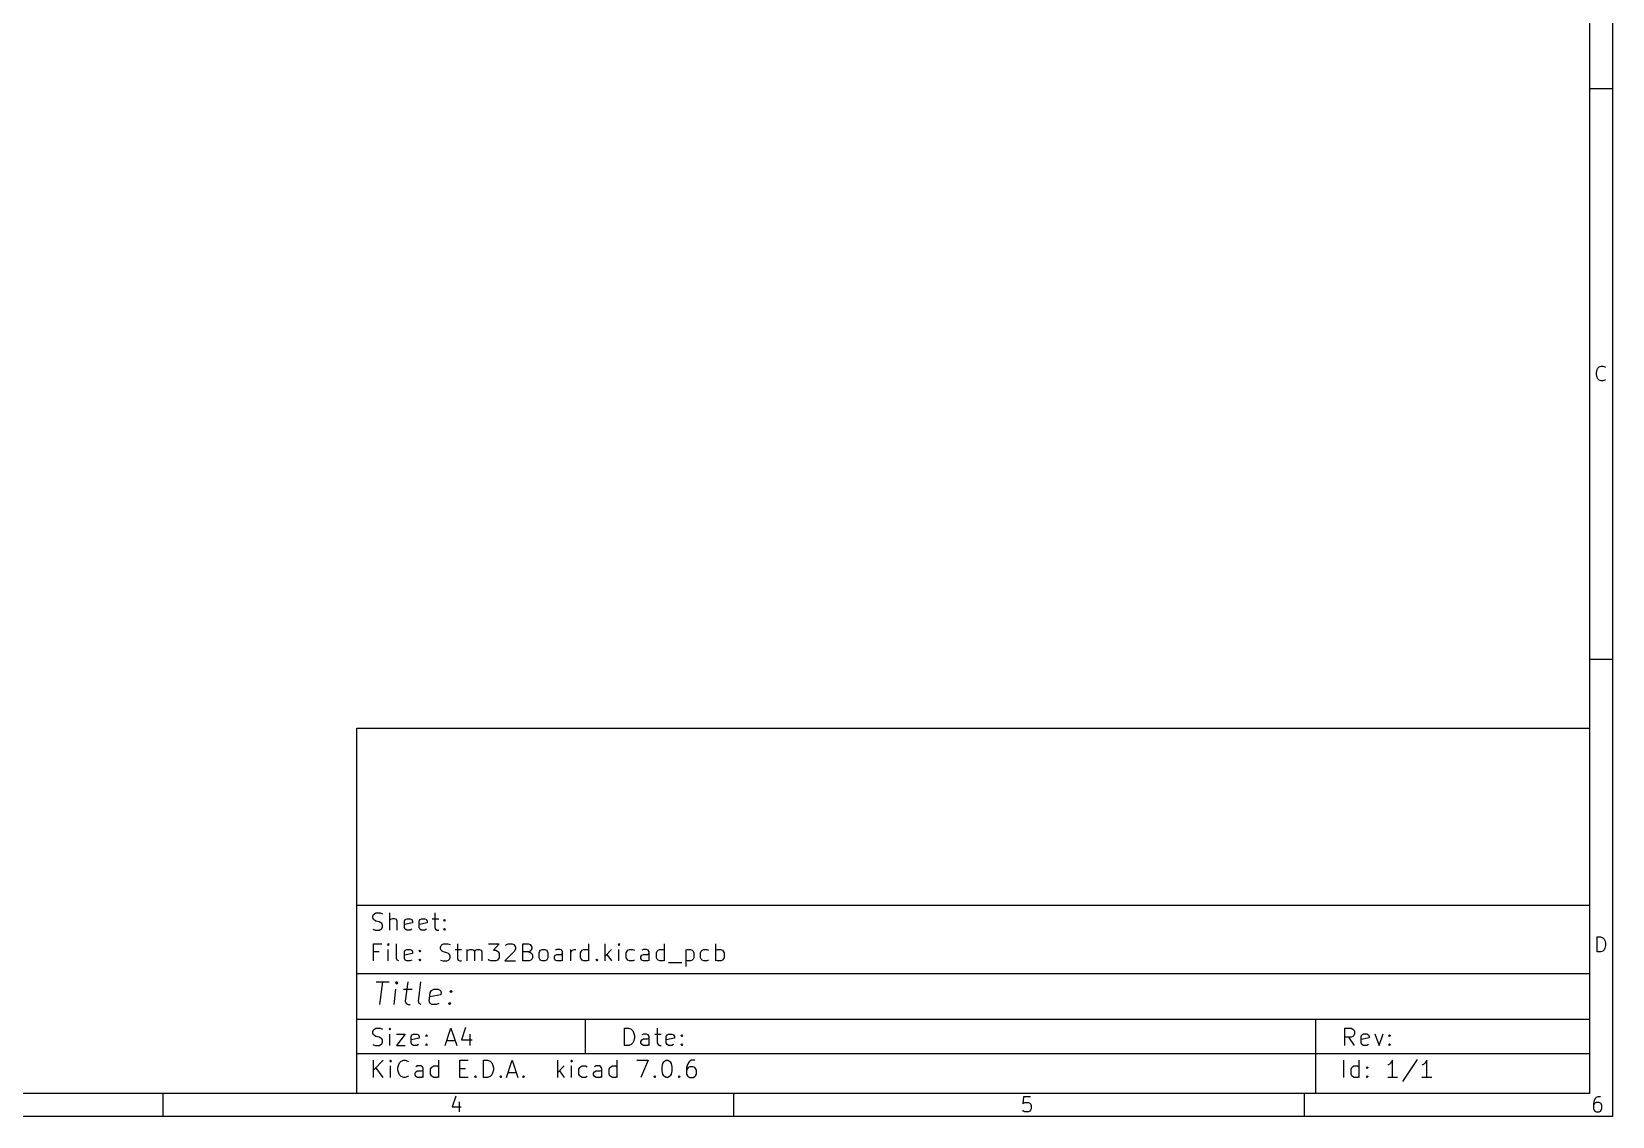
# Model space of a CAD drawing. Extents: x 10 to 287, y -200 to -10.
# Drawn here: x 148.5 to 287, y -200 to -105 of the extents above; entities that cross this region are included whole.
import ezdxf

# ---------------------------------------------------------------- set-up
doc = ezdxf.new("R2010")
doc.units = 0
doc.layers.add('BLACK', color=7, linetype='CONTINUOUS')

msp = doc.modelspace()

# ---------------------------------------------------------------- linework, layer by layer
at = {"layer": 'BLACK', "linetype": 'CONTINUOUS'}
for p, q in [((287.002, -10), (287.002, -200.007)), ((285.002, -12), (285.002, -198.007)), ((287.002, -110), (285.002, -110)), ((285.847, -134.356), (286.033, -134.294)), ((286.033, -134.294), (286.157, -134.294)), ((286.157, -134.294), (286.343, -134.356)), ((285.6, -134.851), (285.662, -134.603)), ((285.6, -135.036), (285.6, -134.851)), ((285.662, -135.284), (285.6, -135.036)), ((285.662, -134.603), (285.724, -134.479)), ((285.724, -135.408), (285.662, -135.284)), ((285.724, -134.479), (285.847, -134.356)), ((285.847, -135.532), (285.724, -135.408)), ((286.033, -135.594), (285.847, -135.532)), ((286.157, -135.594), (286.033, -135.594)), ((286.343, -135.532), (286.157, -135.594)), ((286.343, -134.356), (286.405, -134.417)), ((286.405, -135.47), (286.343, -135.532)), ((287.002, -160), (285.002, -160)), ((177.002, -166.007), (285.002, -166.007)), ((177.002, -198.007), (177.002, -166.007)), ((285.002, -166.007), (285.002, -198.007)), ((177.002, -181.507), (285.002, -181.507)), ((178.387, -182.479), (178.458, -182.336)), ((178.387, -182.622), (178.387, -182.479)), ((178.458, -182.765), (178.387, -182.622)), ((178.458, -182.336), (178.529, -182.265)), ((178.529, -182.836), (178.458, -182.765)), ((178.529, -182.265), (178.672, -182.193)), ((178.672, -182.193), (179.029, -182.193)), ((179.029, -182.193), (179.244, -182.265)), ((179.887, -183.693), (179.887, -182.193)), ((179.958, -182.765), (179.887, -182.836)), ((180.101, -182.693), (179.958, -182.765)), ((180.315, -182.693), (180.101, -182.693)), ((180.458, -182.765), (180.315, -182.693)), ((180.529, -182.908), (180.458, -182.765)), ((181.172, -182.908), (181.244, -182.765)), ((181.244, -182.765), (181.387, -182.693)), ((181.387, -182.693), (181.672, -182.693)), ((181.672, -182.693), (181.815, -182.765)), ((181.815, -182.765), (181.887, -182.908)), ((182.458, -182.908), (182.529, -182.765)), ((182.529, -182.765), (182.672, -182.693)), ((182.672, -182.693), (182.958, -182.693)), ((182.958, -182.693), (183.101, -182.765)), ((183.101, -182.765), (183.172, -182.908)), ((183.601, -182.693), (184.172, -182.693)), ((183.815, -182.193), (183.815, -183.479)), ((184.601, -182.836), (184.672, -182.765)), ((184.672, -182.765), (184.744, -182.836)), ((184.672, -182.765), (184.672, -182.908)), ((178.387, -183.622), (178.601, -183.693)), ((178.672, -182.908), (178.529, -182.836)), ((178.601, -183.693), (178.958, -183.693)), ((178.958, -182.979), (178.672, -182.908)), ((179.101, -183.05), (178.958, -182.979)), ((178.958, -183.693), (179.101, -183.622)), ((179.172, -183.122), (179.101, -183.05)), ((179.101, -183.622), (179.172, -183.55)), ((179.244, -183.265), (179.172, -183.122)), ((179.172, -183.55), (179.244, -183.408)), ((179.244, -183.408), (179.244, -183.265)), ((180.529, -183.693), (180.529, -182.908)), ((181.172, -183.479), (181.172, -182.908)), ((181.887, -183.05), (181.172, -183.193)), ((181.244, -183.622), (181.172, -183.479)), ((181.387, -183.693), (181.244, -183.622)), ((181.672, -183.693), (181.387, -183.693)), ((181.815, -183.622), (181.672, -183.693)), ((181.887, -182.908), (181.887, -183.05)), ((182.458, -183.479), (182.458, -182.908)), ((183.172, -183.05), (182.458, -183.193)), ((182.529, -183.622), (182.458, -183.479)), ((182.672, -183.693), (182.529, -183.622)), ((182.958, -183.693), (182.672, -183.693)), ((183.101, -183.622), (182.958, -183.693)), ((183.172, -182.908), (183.172, -183.05)), ((183.815, -183.479), (183.887, -183.622)), ((183.887, -183.622), (184.029, -183.693)), ((184.029, -183.693), (184.172, -183.693)), ((184.672, -182.908), (184.601, -182.836)), ((184.601, -183.622), (184.672, -183.55)), ((184.672, -183.693), (184.601, -183.622)), ((184.744, -182.836), (184.672, -182.908)), ((184.672, -183.55), (184.744, -183.622)), ((184.672, -183.55), (184.672, -183.693)), ((184.744, -183.622), (184.672, -183.693)), ((178.458, -186.393), (178.458, -184.893)), ((178.458, -184.893), (179.172, -184.893)), ((179.744, -184.893), (179.672, -184.965)), ((179.672, -184.965), (179.744, -185.036)), ((179.815, -184.965), (179.744, -184.893)), ((179.744, -184.893), (179.744, -185.036)), ((179.744, -185.036), (179.815, -184.965)), ((179.744, -186.393), (179.744, -185.393)), ((180.458, -186.179), (180.458, -184.893)), ((181.172, -185.608), (181.244, -185.465)), ((181.244, -185.465), (181.387, -185.393)), ((181.387, -185.393), (181.672, -185.393)), ((181.672, -185.393), (181.815, -185.465)), ((181.815, -185.465), (181.887, -185.608)), ((182.458, -185.536), (182.529, -185.465)), ((182.529, -185.608), (182.458, -185.536)), ((182.529, -185.465), (182.601, -185.536)), ((182.529, -185.465), (182.529, -185.608)), ((182.601, -185.536), (182.529, -185.608)), ((184.315, -185.179), (184.387, -185.036)), ((184.315, -185.322), (184.315, -185.179)), ((184.387, -185.465), (184.315, -185.322)), ((184.387, -185.036), (184.458, -184.965)), ((184.458, -185.536), (184.387, -185.465)), ((184.458, -184.965), (184.601, -184.893)), ((184.601, -185.608), (184.458, -185.536)), ((184.601, -184.893), (184.958, -184.893)), ((184.958, -184.893), (185.172, -184.965)), ((185.601, -185.393), (186.172, -185.393)), ((185.815, -184.893), (185.815, -186.179)), ((186.672, -186.393), (186.672, -185.393)), ((186.672, -185.536), (186.744, -185.465)), ((186.744, -185.465), (186.887, -185.393)), ((186.887, -185.393), (187.101, -185.393)), ((187.101, -185.393), (187.244, -185.465)), ((187.244, -185.465), (187.315, -185.608)), ((187.315, -185.608), (187.387, -185.465)), ((187.387, -185.465), (187.529, -185.393)), ((187.529, -185.393), (187.744, -185.393)), ((187.744, -185.393), (187.887, -185.465)), ((187.887, -185.465), (187.958, -185.608)), ((188.529, -184.893), (189.458, -184.893)), ((189.458, -184.893), (188.958, -185.465)), ((188.958, -185.465), (189.172, -185.465)), ((189.172, -185.465), (189.315, -185.536)), ((189.315, -185.536), (189.387, -185.608)), ((190.815, -185.536), (189.958, -186.393)), ((190.029, -185.036), (190.101, -184.965)), ((190.101, -184.965), (190.244, -184.893)), ((190.244, -184.893), (190.601, -184.893)), ((190.601, -184.893), (190.744, -184.965)), ((190.744, -184.965), (190.815, -185.036)), ((190.815, -185.036), (190.887, -185.179)), ((190.887, -185.322), (190.815, -185.536)), ((190.887, -185.179), (190.887, -185.322)), ((191.529, -186.393), (191.529, -184.893)), ((191.529, -184.893), (192.029, -184.893)), ((192.029, -184.893), (192.172, -184.965)), ((192.172, -185.536), (192.029, -185.608)), ((192.172, -184.965), (192.244, -185.036)), ((192.244, -185.465), (192.172, -185.536)), ((192.244, -185.036), (192.315, -185.179)), ((192.315, -185.322), (192.244, -185.465)), ((192.315, -185.179), (192.315, -185.322)), ((192.958, -185.679), (193.029, -185.536)), ((193.029, -185.536), (193.101, -185.465)), ((193.101, -185.465), (193.244, -185.393)), ((193.244, -185.393), (193.458, -185.393)), ((193.458, -185.393), (193.601, -185.465)), ((193.601, -185.465), (193.672, -185.536)), ((193.672, -185.536), (193.744, -185.679)), ((194.529, -185.393), (194.387, -185.465)), ((194.815, -185.393), (194.529, -185.393)), ((194.958, -185.465), (194.815, -185.393)), ((195.029, -185.608), (194.958, -185.465)), ((195.744, -186.393), (195.744, -185.393)), ((195.744, -185.679), (195.815, -185.536)), ((195.815, -185.536), (195.887, -185.465)), ((195.887, -185.465), (196.029, -185.393)), ((196.029, -185.393), (196.172, -185.393)), ((196.601, -185.679), (196.672, -185.536)), ((196.672, -185.536), (196.744, -185.465)), ((196.744, -185.465), (196.887, -185.393)), ((196.887, -185.393), (197.172, -185.393)), ((197.172, -185.393), (197.315, -185.465)), ((197.315, -186.393), (197.315, -184.893)), ((198.744, -186.393), (198.744, -184.893)), ((199.315, -185.393), (198.744, -185.965)), ((199.958, -184.893), (199.887, -184.965)), ((199.887, -184.965), (199.958, -185.036)), ((200.029, -184.965), (199.958, -184.893)), ((199.958, -184.893), (199.958, -185.036)), ((199.958, -185.036), (200.029, -184.965)), ((199.958, -186.393), (199.958, -185.393)), ((200.601, -185.679), (200.672, -185.536)), ((200.672, -185.536), (200.744, -185.465)), ((200.744, -185.465), (200.887, -185.393)), ((200.887, -185.393), (201.172, -185.393)), ((201.172, -185.393), (201.315, -185.465)), ((202.101, -185.393), (201.958, -185.465)), ((202.387, -185.393), (202.101, -185.393)), ((202.529, -185.465), (202.387, -185.393)), ((202.601, -185.608), (202.529, -185.465)), ((203.244, -185.679), (203.315, -185.536)), ((203.315, -185.536), (203.387, -185.465)), ((203.387, -185.465), (203.529, -185.393)), ((203.529, -185.393), (203.815, -185.393)), ((203.815, -185.393), (203.958, -185.465)), ((203.958, -186.393), (203.958, -184.893)), ((205.815, -185.393), (205.815, -186.893)), ((205.815, -185.465), (205.958, -185.393)), ((205.958, -185.393), (206.244, -185.393)), ((206.244, -185.393), (206.387, -185.465)), ((206.387, -185.465), (206.458, -185.536)), ((206.458, -185.536), (206.529, -185.679)), ((207.101, -185.679), (207.172, -185.536)), ((207.172, -185.536), (207.244, -185.465)), ((207.244, -185.465), (207.387, -185.393)), ((207.387, -185.393), (207.672, -185.393)), ((207.672, -185.393), (207.815, -185.465)), ((208.458, -186.393), (208.458, -184.893)), ((208.458, -185.465), (208.601, -185.393)), ((208.601, -185.393), (208.887, -185.393)), ((208.887, -185.393), (209.029, -185.465)), ((209.029, -185.465), (209.101, -185.536)), ((209.101, -185.536), (209.172, -185.679)), ((285.662, -185.594), (285.662, -184.294)), ((285.662, -184.294), (285.971, -184.294)), ((285.971, -184.294), (286.157, -184.356)), ((286.157, -185.532), (285.971, -185.594)), ((286.157, -184.356), (286.281, -184.479)), ((286.281, -185.408), (286.157, -185.532)), ((286.281, -184.479), (286.343, -184.603)), ((286.343, -185.284), (286.281, -185.408)), ((286.343, -184.603), (286.405, -184.851)), ((286.405, -185.036), (286.343, -185.284)), ((286.405, -184.851), (286.405, -185.036)), ((178.958, -185.608), (178.458, -185.608)), ((180.529, -186.322), (180.458, -186.179)), ((180.672, -186.393), (180.529, -186.322)), ((181.172, -186.179), (181.172, -185.608)), ((181.887, -185.75), (181.172, -185.893)), ((181.244, -186.322), (181.172, -186.179)), ((181.387, -186.393), (181.244, -186.322)), ((181.672, -186.393), (181.387, -186.393)), ((181.815, -186.322), (181.672, -186.393)), ((181.887, -185.608), (181.887, -185.75)), ((182.458, -186.322), (182.529, -186.25)), ((182.529, -186.393), (182.458, -186.322)), ((182.529, -186.25), (182.601, -186.322)), ((182.529, -186.25), (182.529, -186.393)), ((182.601, -186.322), (182.529, -186.393)), ((184.315, -186.322), (184.529, -186.393)), ((184.529, -186.393), (184.887, -186.393)), ((184.887, -185.679), (184.601, -185.608)), ((185.029, -185.75), (184.887, -185.679)), ((184.887, -186.393), (185.029, -186.322)), ((185.101, -185.822), (185.029, -185.75)), ((185.029, -186.322), (185.101, -186.25)), ((185.172, -185.965), (185.101, -185.822)), ((185.101, -186.25), (185.172, -186.108)), ((185.172, -186.108), (185.172, -185.965)), ((185.815, -186.179), (185.887, -186.322)), ((185.887, -186.322), (186.029, -186.393)), ((186.029, -186.393), (186.172, -186.393)), ((187.315, -185.608), (187.315, -186.393)), ((187.958, -185.608), (187.958, -186.393)), ((188.601, -186.322), (188.529, -186.25)), ((188.744, -186.393), (188.601, -186.322)), ((189.172, -186.393), (188.744, -186.393)), ((189.315, -186.322), (189.172, -186.393)), ((189.387, -186.25), (189.315, -186.322)), ((189.387, -185.608), (189.458, -185.75)), ((189.458, -186.108), (189.387, -186.25)), ((189.458, -185.75), (189.458, -186.108)), ((189.958, -186.393), (190.887, -186.393)), ((192.029, -185.608), (191.529, -185.608)), ((192.101, -186.393), (191.529, -186.393)), ((192.029, -185.608), (192.244, -185.679)), ((192.244, -186.322), (192.101, -186.393)), ((192.244, -185.679), (192.315, -185.75)), ((192.315, -186.25), (192.244, -186.322)), ((192.315, -185.75), (192.387, -185.893)), ((192.387, -186.108), (192.315, -186.25)), ((192.387, -185.893), (192.387, -186.108)), ((192.958, -186.108), (192.958, -185.679)), ((193.029, -186.25), (192.958, -186.108)), ((193.101, -186.322), (193.029, -186.25)), ((193.244, -186.393), (193.101, -186.322)), ((193.458, -186.393), (193.244, -186.393)), ((193.601, -186.322), (193.458, -186.393)), ((193.672, -186.25), (193.601, -186.322)), ((193.744, -186.108), (193.672, -186.25)), ((193.744, -185.679), (193.744, -186.108)), ((194.315, -186.036), (194.387, -185.893)), ((194.315, -186.179), (194.315, -186.036)), ((194.387, -186.322), (194.315, -186.179)), ((194.387, -185.893), (194.529, -185.822)), ((194.529, -186.393), (194.387, -186.322)), ((194.529, -185.822), (194.887, -185.822)), ((194.887, -186.393), (194.529, -186.393)), ((194.887, -185.822), (195.029, -185.75)), ((195.029, -186.322), (194.887, -186.393)), ((195.029, -186.393), (195.029, -185.608)), ((196.601, -186.108), (196.601, -185.679)), ((196.672, -186.25), (196.601, -186.108)), ((196.744, -186.322), (196.672, -186.25)), ((196.887, -186.393), (196.744, -186.322)), ((197.172, -186.393), (196.887, -186.393)), ((197.315, -186.322), (197.172, -186.393)), ((197.958, -186.322), (198.029, -186.25)), ((198.029, -186.393), (197.958, -186.322)), ((198.029, -186.25), (198.101, -186.322)), ((198.029, -186.25), (198.029, -186.393)), ((198.101, -186.322), (198.029, -186.393)), ((198.887, -185.822), (199.315, -186.393)), ((200.601, -186.108), (200.601, -185.679)), ((200.672, -186.25), (200.601, -186.108)), ((200.744, -186.322), (200.672, -186.25)), ((200.887, -186.393), (200.744, -186.322)), ((201.172, -186.393), (200.887, -186.393)), ((201.315, -186.322), (201.172, -186.393)), ((201.887, -186.036), (201.958, -185.893)), ((201.887, -186.179), (201.887, -186.036)), ((201.958, -186.322), (201.887, -186.179)), ((201.958, -185.893), (202.101, -185.822)), ((202.101, -186.393), (201.958, -186.322)), ((202.101, -185.822), (202.458, -185.822)), ((202.458, -186.393), (202.101, -186.393)), ((202.458, -185.822), (202.601, -185.75)), ((202.601, -186.322), (202.458, -186.393)), ((202.601, -186.393), (202.601, -185.608)), ((203.244, -186.108), (203.244, -185.679)), ((203.315, -186.25), (203.244, -186.108)), ((203.387, -186.322), (203.315, -186.25)), ((203.529, -186.393), (203.387, -186.322)), ((203.815, -186.393), (203.529, -186.393)), ((203.958, -186.322), (203.815, -186.393)), ((204.315, -186.536), (205.458, -186.536)), ((205.958, -186.393), (205.815, -186.322)), ((206.244, -186.393), (205.958, -186.393)), ((206.387, -186.322), (206.244, -186.393)), ((206.458, -186.25), (206.387, -186.322)), ((206.529, -186.108), (206.458, -186.25)), ((206.529, -185.679), (206.529, -186.108)), ((207.101, -186.108), (207.101, -185.679)), ((207.172, -186.25), (207.101, -186.108)), ((207.244, -186.322), (207.172, -186.25)), ((207.387, -186.393), (207.244, -186.322)), ((207.672, -186.393), (207.387, -186.393)), ((207.815, -186.322), (207.672, -186.393)), ((208.601, -186.393), (208.458, -186.322)), ((208.887, -186.393), (208.601, -186.393)), ((209.029, -186.322), (208.887, -186.393)), ((209.101, -186.25), (209.029, -186.322)), ((209.172, -186.108), (209.101, -186.25)), ((209.172, -185.679), (209.172, -186.108)), ((285.971, -185.594), (285.662, -185.594)), ((177.002, -187.507), (285.002, -187.507)), ((178.694, -188.212), (179.837, -188.212)), ((179.015, -190.212), (179.265, -188.212)), ((180.503, -188.212), (180.396, -188.307)), ((180.396, -188.307), (180.48, -188.402)), ((180.503, -188.212), (180.48, -188.402)), ((180.48, -188.402), (180.587, -188.307)), ((180.587, -188.307), (180.503, -188.212)), ((181.456, -188.212), (181.242, -189.926)), ((182.384, -189.926), (182.599, -188.212)), ((180.253, -190.212), (180.42, -188.878)), ((181.087, -188.878), (181.849, -188.878)), ((183.337, -189.926), (183.432, -189.164)), ((184.361, -189.354), (183.384, -189.545)), ((183.432, -189.164), (183.551, -188.974)), ((183.551, -188.974), (183.753, -188.878)), ((183.753, -188.878), (184.134, -188.878)), ((184.134, -188.878), (184.313, -188.974)), ((184.313, -188.974), (184.384, -189.164)), ((184.384, -189.164), (184.361, -189.354)), ((185.158, -189.069), (185.265, -188.974)), ((185.242, -189.164), (185.158, -189.069)), ((185.265, -188.974), (185.242, -189.164)), ((185.349, -189.069), (185.242, -189.164)), ((185.265, -188.974), (185.349, -189.069)), ((181.242, -189.926), (181.313, -190.116)), ((181.313, -190.116), (181.492, -190.212)), ((181.492, -190.212), (181.682, -190.212)), ((182.456, -190.116), (182.384, -189.926)), ((182.634, -190.212), (182.456, -190.116)), ((183.408, -190.116), (183.337, -189.926)), ((183.587, -190.212), (183.408, -190.116)), ((183.968, -190.212), (183.587, -190.212)), ((184.17, -190.116), (183.968, -190.212)), ((185.027, -190.116), (185.134, -190.021)), ((185.111, -190.212), (185.027, -190.116)), ((185.134, -190.021), (185.111, -190.212)), ((185.218, -190.116), (185.111, -190.212)), ((185.134, -190.021), (185.218, -190.116)), ((177.002, -191.507), (285.002, -191.507)), ((178.387, -192.579), (178.458, -192.436)), ((178.458, -192.436), (178.529, -192.365)), ((178.529, -192.365), (178.672, -192.293)), ((178.672, -192.293), (179.029, -192.293)), ((179.029, -192.293), (179.244, -192.365)), ((179.887, -192.293), (179.815, -192.365)), ((179.815, -192.365), (179.887, -192.436)), ((179.958, -192.365), (179.887, -192.293)), ((179.887, -192.293), (179.887, -192.436)), ((179.887, -192.436), (179.958, -192.365)), ((184.744, -193.793), (185.244, -192.293)), ((185.244, -192.293), (185.744, -193.793)), ((186.529, -192.222), (186.172, -193.293)), ((197.002, -191.507), (197.002, -194.507)), ((200.458, -193.793), (200.458, -192.293)), ((200.458, -192.293), (200.815, -192.293)), ((200.815, -192.293), (201.029, -192.365)), ((201.029, -192.365), (201.172, -192.508)), ((201.172, -192.508), (201.244, -192.65)), ((203.315, -192.293), (203.315, -193.579)), ((261.002, -191.507), (261.002, -198.007)), ((263.557, -193.786), (263.557, -192.286)), ((263.557, -192.286), (264.128, -192.286)), ((264.128, -192.286), (264.271, -192.357)), ((264.271, -192.357), (264.342, -192.428)), ((264.342, -192.428), (264.414, -192.571)), ((178.387, -192.722), (178.387, -192.579)), ((178.458, -192.865), (178.387, -192.722)), ((178.387, -193.722), (178.601, -193.793)), ((178.529, -192.936), (178.458, -192.865)), ((178.672, -193.008), (178.529, -192.936)), ((178.601, -193.793), (178.958, -193.793)), ((178.958, -193.079), (178.672, -193.008)), ((179.101, -193.15), (178.958, -193.079)), ((178.958, -193.793), (179.101, -193.722)), ((179.172, -193.222), (179.101, -193.15)), ((179.101, -193.722), (179.172, -193.65)), ((179.244, -193.365), (179.172, -193.222)), ((179.172, -193.65), (179.244, -193.508)), ((179.244, -193.508), (179.244, -193.365)), ((179.887, -193.793), (179.887, -192.793)), ((180.458, -192.793), (181.244, -192.793)), ((181.244, -192.793), (180.458, -193.793)), ((180.458, -193.793), (181.244, -193.793)), ((181.744, -193.008), (181.815, -192.865)), ((181.744, -193.579), (181.744, -193.008)), ((182.458, -193.15), (181.744, -193.293)), ((181.815, -193.722), (181.744, -193.579)), ((181.815, -192.865), (181.958, -192.793)), ((181.958, -193.793), (181.815, -193.722)), ((181.958, -192.793), (182.244, -192.793)), ((182.244, -193.793), (181.958, -193.793)), ((182.244, -192.793), (182.387, -192.865)), ((182.387, -193.722), (182.244, -193.793)), ((182.387, -192.865), (182.458, -193.008)), ((182.458, -193.008), (182.458, -193.15)), ((183.029, -192.936), (183.101, -192.865)), ((183.101, -193.008), (183.029, -192.936)), ((183.029, -193.722), (183.101, -193.65)), ((183.101, -193.793), (183.029, -193.722)), ((183.101, -192.865), (183.172, -192.936)), ((183.101, -192.865), (183.101, -193.008)), ((183.172, -192.936), (183.101, -193.008)), ((183.101, -193.65), (183.172, -193.722)), ((183.101, -193.65), (183.101, -193.793)), ((183.172, -193.722), (183.101, -193.793)), ((184.887, -193.365), (185.601, -193.365)), ((186.172, -193.293), (187.101, -193.293)), ((186.887, -192.793), (186.887, -193.793)), ((200.815, -193.793), (200.458, -193.793)), ((201.029, -193.722), (200.815, -193.793)), ((201.172, -193.579), (201.029, -193.722)), ((201.244, -193.436), (201.172, -193.579)), ((201.244, -192.65), (201.315, -192.936)), ((201.315, -193.15), (201.244, -193.436)), ((201.315, -192.936), (201.315, -193.15)), ((201.887, -193.436), (201.958, -193.293)), ((201.887, -193.579), (201.887, -193.436)), ((201.958, -193.722), (201.887, -193.579)), ((202.101, -192.793), (201.958, -192.865)), ((201.958, -193.293), (202.101, -193.222)), ((202.101, -193.793), (201.958, -193.722)), ((202.387, -192.793), (202.101, -192.793)), ((202.101, -193.222), (202.458, -193.222)), ((202.458, -193.793), (202.101, -193.793)), ((202.529, -192.865), (202.387, -192.793)), ((202.458, -193.222), (202.601, -193.15)), ((202.601, -193.722), (202.458, -193.793)), ((202.601, -193.008), (202.529, -192.865)), ((202.601, -193.793), (202.601, -193.008)), ((203.101, -192.793), (203.672, -192.793)), ((203.315, -193.579), (203.387, -193.722)), ((203.387, -193.722), (203.529, -193.793)), ((203.529, -193.793), (203.672, -193.793)), ((204.101, -193.008), (204.172, -192.865)), ((204.101, -193.579), (204.101, -193.008)), ((204.815, -193.15), (204.101, -193.293)), ((204.172, -193.722), (204.101, -193.579)), ((204.172, -192.865), (204.315, -192.793)), ((204.315, -193.793), (204.172, -193.722)), ((204.315, -192.793), (204.601, -192.793)), ((204.601, -193.793), (204.315, -193.793)), ((204.601, -192.793), (204.744, -192.865)), ((204.744, -193.722), (204.601, -193.793)), ((204.744, -192.865), (204.815, -193.008)), ((204.815, -193.008), (204.815, -193.15)), ((205.387, -192.936), (205.458, -192.865)), ((205.458, -193.008), (205.387, -192.936)), ((205.387, -193.722), (205.458, -193.65)), ((205.458, -193.793), (205.387, -193.722)), ((205.458, -192.865), (205.529, -192.936)), ((205.458, -192.865), (205.458, -193.008)), ((205.529, -192.936), (205.458, -193.008)), ((205.458, -193.65), (205.529, -193.722)), ((205.458, -193.65), (205.458, -193.793)), ((205.529, -193.722), (205.458, -193.793)), ((264.128, -193.071), (263.557, -193.071)), ((264.414, -193.786), (263.914, -193.071)), ((264.271, -193), (264.128, -193.071)), ((264.342, -192.928), (264.271, -193)), ((264.414, -192.786), (264.342, -192.928)), ((264.414, -192.571), (264.414, -192.786)), ((264.985, -193), (265.057, -192.857)), ((264.985, -193.571), (264.985, -193)), ((265.7, -193.143), (264.985, -193.286)), ((265.057, -193.714), (264.985, -193.571)), ((265.057, -192.857), (265.2, -192.786)), ((265.2, -193.786), (265.057, -193.714)), ((265.2, -192.786), (265.485, -192.786)), ((265.485, -193.786), (265.2, -193.786)), ((265.485, -192.786), (265.628, -192.857)), ((265.628, -193.714), (265.485, -193.786)), ((265.628, -192.857), (265.7, -193)), ((265.7, -193), (265.7, -193.143)), ((266.2, -192.786), (266.557, -193.786)), ((266.557, -193.786), (266.914, -192.786)), ((267.414, -192.928), (267.485, -192.857)), ((267.485, -193), (267.414, -192.928)), ((267.414, -193.714), (267.485, -193.643)), ((267.485, -193.786), (267.414, -193.714)), ((267.485, -192.857), (267.557, -192.928)), ((267.485, -192.857), (267.485, -193)), ((267.557, -192.928), (267.485, -193)), ((267.485, -193.643), (267.557, -193.714)), ((267.485, -193.643), (267.485, -193.786)), ((267.557, -193.714), (267.485, -193.786)), ((177.002, -194.507), (285.002, -194.507)), ((178.458, -196.593), (178.458, -195.093)), ((179.315, -195.093), (178.458, -195.95)), ((179.958, -195.093), (179.887, -195.165)), ((179.887, -195.165), (179.958, -195.236)), ((180.029, -195.165), (179.958, -195.093)), ((179.958, -195.093), (179.958, -195.236)), ((179.958, -195.236), (180.029, -195.165)), ((180.744, -195.308), (180.887, -195.165)), ((180.887, -195.165), (181.101, -195.093)), ((181.101, -195.093), (181.244, -195.093)), ((181.244, -195.093), (181.458, -195.165)), ((181.458, -195.165), (181.529, -195.236)), ((184.172, -196.593), (184.172, -195.093)), ((186.029, -196.593), (186.029, -195.093)), ((186.029, -195.093), (186.744, -195.093)), ((188.101, -196.593), (188.101, -195.093)), ((188.101, -195.093), (188.458, -195.093)), ((188.458, -195.093), (188.672, -195.165)), ((188.672, -195.165), (188.815, -195.308)), ((190.101, -196.593), (190.601, -195.093)), ((190.601, -195.093), (191.101, -196.593)), ((194.601, -196.593), (194.601, -195.093)), ((195.815, -195.093), (195.744, -195.165)), ((195.744, -195.165), (195.815, -195.236)), ((195.887, -195.165), (195.815, -195.093)), ((195.815, -195.093), (195.815, -195.236)), ((195.815, -195.236), (195.887, -195.165)), ((199.815, -196.593), (199.815, -195.093)), ((201.529, -195.093), (202.529, -195.093)), ((202.529, -195.093), (201.887, -196.593)), ((203.815, -195.379), (203.887, -195.236)), ((203.887, -195.236), (203.958, -195.165)), ((203.958, -195.165), (204.101, -195.093)), ((204.101, -195.093), (204.244, -195.093)), ((204.244, -195.093), (204.387, -195.165)), ((204.387, -195.165), (204.458, -195.236)), ((204.458, -195.236), (204.529, -195.379)), ((206.101, -195.236), (205.958, -195.45)), ((206.172, -195.165), (206.101, -195.236)), ((206.315, -195.093), (206.172, -195.165)), ((206.601, -195.093), (206.315, -195.093)), ((263.458, -196.593), (263.458, -195.093)), ((264.815, -196.593), (264.815, -195.093)), ((267.744, -195.093), (267.601, -195.308)), ((267.744, -196.593), (267.744, -195.093)), ((269.887, -195.022), (268.601, -196.95)), ((270.744, -195.093), (270.601, -195.308)), ((270.744, -196.593), (270.744, -195.093)), ((179.315, -196.593), (178.672, -195.736)), ((179.958, -196.593), (179.958, -195.593)), ((180.601, -195.736), (180.672, -195.45)), ((180.601, -195.95), (180.601, -195.736)), ((180.672, -196.236), (180.601, -195.95)), ((180.672, -195.45), (180.744, -195.308)), ((180.744, -196.379), (180.672, -196.236)), ((180.887, -196.522), (180.744, -196.379)), ((181.101, -196.593), (180.887, -196.522)), ((181.244, -196.593), (181.101, -196.593)), ((181.458, -196.522), (181.244, -196.593)), ((181.529, -196.45), (181.458, -196.522)), ((182.101, -196.236), (182.172, -196.093)), ((182.101, -196.379), (182.101, -196.236)), ((182.172, -196.522), (182.101, -196.379)), ((182.315, -195.593), (182.172, -195.665)), ((182.172, -196.093), (182.315, -196.022)), ((182.315, -196.593), (182.172, -196.522)), ((182.601, -195.593), (182.315, -195.593)), ((182.315, -196.022), (182.672, -196.022)), ((182.672, -196.593), (182.315, -196.593)), ((182.744, -195.665), (182.601, -195.593)), ((182.672, -196.022), (182.815, -195.95)), ((182.815, -196.522), (182.672, -196.593)), ((182.815, -195.808), (182.744, -195.665)), ((182.815, -196.593), (182.815, -195.808)), ((183.458, -195.879), (183.529, -195.736)), ((183.458, -196.308), (183.458, -195.879)), ((183.529, -196.45), (183.458, -196.308)), ((183.529, -195.736), (183.601, -195.665)), ((183.601, -196.522), (183.529, -196.45)), ((183.601, -195.665), (183.744, -195.593)), ((183.744, -196.593), (183.601, -196.522)), ((183.744, -195.593), (184.029, -195.593)), ((184.029, -196.593), (183.744, -196.593)), ((184.029, -195.593), (184.172, -195.665)), ((184.172, -196.522), (184.029, -196.593)), ((186.029, -195.808), (186.529, -195.808)), ((186.744, -196.593), (186.029, -196.593)), ((187.315, -196.522), (187.387, -196.45)), ((187.387, -196.593), (187.315, -196.522)), ((187.387, -196.45), (187.458, -196.522)), ((187.387, -196.45), (187.387, -196.593)), ((187.458, -196.522), (187.387, -196.593)), ((188.458, -196.593), (188.101, -196.593)), ((188.672, -196.522), (188.458, -196.593)), ((188.815, -196.379), (188.672, -196.522)), ((188.815, -195.308), (188.887, -195.45)), ((188.887, -196.236), (188.815, -196.379)), ((188.887, -195.45), (188.958, -195.736)), ((188.958, -195.95), (188.887, -196.236)), ((188.958, -195.736), (188.958, -195.95)), ((189.529, -196.522), (189.601, -196.45)), ((189.601, -196.593), (189.529, -196.522)), ((189.601, -196.45), (189.672, -196.522)), ((189.601, -196.45), (189.601, -196.593)), ((189.672, -196.522), (189.601, -196.593)), ((190.244, -196.165), (190.958, -196.165)), ((191.529, -196.522), (191.601, -196.45)), ((191.601, -196.593), (191.529, -196.522)), ((191.601, -196.45), (191.672, -196.522)), ((191.601, -196.45), (191.601, -196.593)), ((191.672, -196.522), (191.601, -196.593)), ((195.172, -195.593), (194.601, -196.165)), ((194.744, -196.022), (195.172, -196.593)), ((195.815, -196.593), (195.815, -195.593)), ((196.458, -195.879), (196.529, -195.736)), ((196.458, -196.308), (196.458, -195.879)), ((196.529, -196.45), (196.458, -196.308)), ((196.529, -195.736), (196.601, -195.665)), ((196.601, -196.522), (196.529, -196.45)), ((196.601, -195.665), (196.744, -195.593)), ((196.744, -196.593), (196.601, -196.522)), ((196.744, -195.593), (197.029, -195.593)), ((197.029, -196.593), (196.744, -196.593)), ((197.029, -195.593), (197.172, -195.665)), ((197.172, -196.522), (197.029, -196.593)), ((197.744, -196.236), (197.815, -196.093)), ((197.744, -196.379), (197.744, -196.236)), ((197.815, -196.522), (197.744, -196.379)), ((197.958, -195.593), (197.815, -195.665)), ((197.815, -196.093), (197.958, -196.022)), ((197.958, -196.593), (197.815, -196.522)), ((198.244, -195.593), (197.958, -195.593)), ((197.958, -196.022), (198.315, -196.022)), ((198.315, -196.593), (197.958, -196.593)), ((198.387, -195.665), (198.244, -195.593)), ((198.315, -196.022), (198.458, -195.95)), ((198.458, -196.522), (198.315, -196.593)), ((198.458, -195.808), (198.387, -195.665)), ((198.458, -196.593), (198.458, -195.808)), ((199.101, -195.879), (199.172, -195.736)), ((199.101, -196.308), (199.101, -195.879)), ((199.172, -196.45), (199.101, -196.308)), ((199.172, -195.736), (199.244, -195.665)), ((199.244, -196.522), (199.172, -196.45)), ((199.244, -195.665), (199.387, -195.593)), ((199.387, -196.593), (199.244, -196.522)), ((199.387, -195.593), (199.672, -195.593)), ((199.672, -196.593), (199.387, -196.593)), ((199.672, -195.593), (199.815, -195.665)), ((199.815, -196.522), (199.672, -196.593)), ((203.029, -196.522), (203.101, -196.45)), ((203.101, -196.593), (203.029, -196.522)), ((203.101, -196.45), (203.172, -196.522)), ((203.101, -196.45), (203.101, -196.593)), ((203.172, -196.522), (203.101, -196.593)), ((203.744, -195.665), (203.815, -195.379)), ((203.744, -196.022), (203.744, -195.665)), ((203.815, -196.308), (203.744, -196.022)), ((203.887, -196.45), (203.815, -196.308)), ((203.958, -196.522), (203.887, -196.45)), ((204.101, -196.593), (203.958, -196.522)), ((204.244, -196.593), (204.101, -196.593)), ((204.387, -196.522), (204.244, -196.593)), ((204.458, -196.45), (204.387, -196.522)), ((204.529, -196.308), (204.458, -196.45)), ((204.529, -195.379), (204.601, -195.665)), ((204.601, -196.022), (204.529, -196.308)), ((204.601, -195.665), (204.601, -196.022)), ((205.172, -196.522), (205.244, -196.45)), ((205.244, -196.593), (205.172, -196.522)), ((205.244, -196.45), (205.315, -196.522)), ((205.244, -196.45), (205.244, -196.593)), ((205.315, -196.522), (205.244, -196.593)), ((205.958, -195.45), (205.887, -195.736)), ((205.887, -195.736), (205.887, -196.308)), ((205.958, -195.808), (205.887, -195.95)), ((205.887, -196.308), (205.958, -196.45)), ((206.029, -195.736), (205.958, -195.808)), ((205.958, -196.45), (206.029, -196.522)), ((206.172, -195.665), (206.029, -195.736)), ((206.029, -196.522), (206.172, -196.593)), ((206.458, -195.665), (206.172, -195.665)), ((206.172, -196.593), (206.458, -196.593)), ((206.601, -195.736), (206.458, -195.665)), ((206.458, -196.593), (206.601, -196.522)), ((206.672, -195.808), (206.601, -195.736)), ((206.601, -196.522), (206.672, -196.45)), ((206.744, -195.95), (206.672, -195.808)), ((206.672, -196.45), (206.744, -196.308)), ((206.744, -196.308), (206.744, -195.95)), ((264.101, -195.879), (264.172, -195.736)), ((264.101, -196.308), (264.101, -195.879)), ((264.172, -196.45), (264.101, -196.308)), ((264.172, -195.736), (264.244, -195.665)), ((264.244, -196.522), (264.172, -196.45)), ((264.244, -195.665), (264.387, -195.593)), ((264.387, -196.593), (264.244, -196.522)), ((264.387, -195.593), (264.672, -195.593)), ((264.672, -196.593), (264.387, -196.593)), ((264.672, -195.593), (264.815, -195.665)), ((264.815, -196.522), (264.672, -196.593)), ((265.458, -195.736), (265.529, -195.665)), ((265.529, -195.808), (265.458, -195.736)), ((265.458, -196.522), (265.529, -196.45)), ((265.529, -196.593), (265.458, -196.522)), ((265.529, -195.665), (265.601, -195.736)), ((265.529, -195.665), (265.529, -195.808)), ((265.601, -195.736), (265.529, -195.808)), ((265.529, -196.45), (265.601, -196.522)), ((265.529, -196.45), (265.529, -196.593)), ((265.601, -196.522), (265.529, -196.593)), ((267.458, -195.45), (267.315, -195.522)), ((268.172, -196.593), (267.315, -196.593)), ((267.601, -195.308), (267.458, -195.45)), ((270.458, -195.45), (270.315, -195.522)), ((271.172, -196.593), (270.315, -196.593)), ((270.601, -195.308), (270.458, -195.45)), ((285.002, -198.007), (12, -198.007)), ((160, -198.007), (160, -200.007)), ((285.002, -198.007), (177.002, -198.007)), ((210, -198.007), (210, -200.007)), ((260, -198.007), (260, -200.007)), ((185.656, -198.239), (185.346, -199.167)), ((185.346, -199.167), (186.151, -199.167)), ((185.965, -198.734), (185.965, -199.601)), ((235.408, -198.301), (235.346, -198.92)), ((235.346, -198.92), (235.408, -198.858)), ((236.027, -198.301), (235.408, -198.301)), ((235.408, -198.858), (235.532, -198.796)), ((235.532, -198.796), (235.842, -198.796)), ((235.842, -198.796), (235.965, -198.858)), ((235.965, -198.858), (236.027, -198.92)), ((236.027, -198.92), (236.089, -199.044)), ((236.089, -199.353), (236.027, -199.477)), ((236.089, -199.044), (236.089, -199.353)), ((285.408, -198.61), (285.346, -198.858)), ((285.346, -198.858), (285.346, -199.353)), ((285.408, -198.92), (285.346, -199.044)), ((285.346, -199.353), (285.408, -199.477)), ((285.532, -198.425), (285.408, -198.61)), ((285.47, -198.858), (285.408, -198.92)), ((285.594, -198.796), (285.47, -198.858)), ((285.594, -198.363), (285.532, -198.425)), ((285.718, -198.301), (285.594, -198.363)), ((285.842, -198.796), (285.594, -198.796)), ((285.965, -198.301), (285.718, -198.301)), ((285.965, -198.858), (285.842, -198.796)), ((286.027, -198.92), (285.965, -198.858)), ((286.089, -199.044), (286.027, -198.92)), ((286.027, -199.477), (286.089, -199.353)), ((286.089, -199.353), (286.089, -199.044)), ((287.002, -200.007), (10, -200.007)), ((235.408, -199.539), (235.346, -199.477)), ((235.532, -199.601), (235.408, -199.539)), ((235.842, -199.601), (235.532, -199.601)), ((235.965, -199.539), (235.842, -199.601)), ((236.027, -199.477), (235.965, -199.539)), ((285.408, -199.477), (285.47, -199.539)), ((285.47, -199.539), (285.594, -199.601)), ((285.594, -199.601), (285.842, -199.601)), ((285.842, -199.601), (285.965, -199.539)), ((285.965, -199.539), (286.027, -199.477))]:
    msp.add_line(p, q, dxfattribs=at)

doc.saveas('drawing.dxf')
